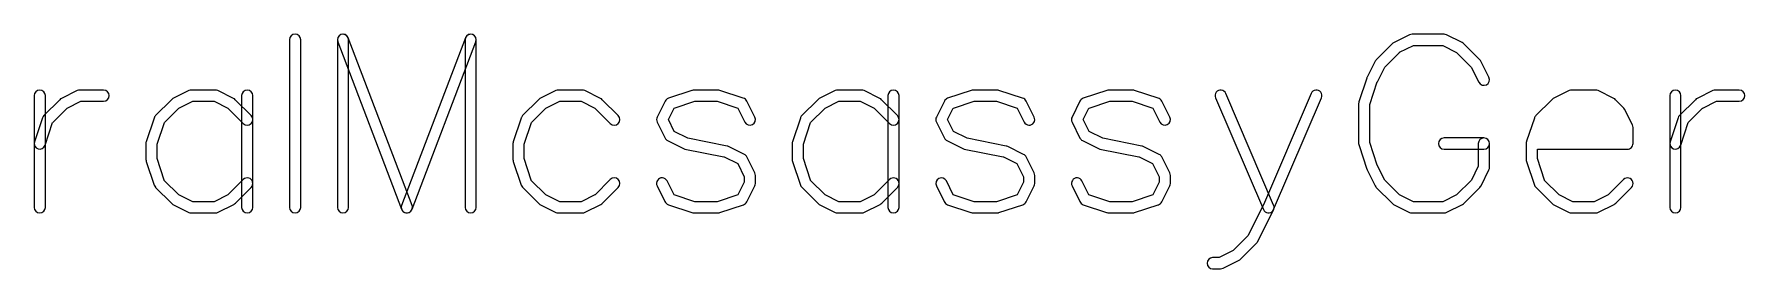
# Model space of a CAD drawing. Extents: x -420 to 0, y -161 to 159.
# Drawn here: x -359.14 to -313.2, y -118.59 to -112.29 of the extents above; entities that cross this region are included whole.
import ezdxf

# ---------------------------------------------------------------- set-up
doc = ezdxf.new("R2010")
doc.units = 0
doc.header["$MEASUREMENT"] = 0
doc.layers.get('0').update_dxf_attribs({"linetype": 'CONTINUOUS'})

msp = doc.modelspace()

# ---------------------------------------------------------------- linework, layer by layer
for points in [[(-351.981016, -112.437998, 1), (-352.281016, -112.437998), (-352.281016, -112.437998), (-352.281016, -116.937998), (-352.281016, -116.937998, 1), (-351.981016, -116.937998), (-351.981016, -116.937998), (-351.981016, -112.437998)], [(-350.696016, -112.437998, 1), (-350.995977, -112.437998), (-350.995977, -112.437998), (-350.995977, -116.937998), (-350.995977, -116.937998, 1), (-350.696016, -116.937998), (-350.696016, -116.937998), (-350.696016, -112.437998)], [(-350.706016, -112.385, 0.999908), (-350.986016, -112.490996), (-350.986016, -112.490996), (-349.271016, -116.990996), (-349.271016, -116.990996, 1.000092), (-348.991016, -116.885), (-348.991016, -116.885), (-350.706016, -112.385)], [(-347.276992, -112.490996, 1), (-347.556992, -112.385), (-347.556992, -112.385), (-349.271016, -116.885), (-349.271016, -116.885, 0.999908), (-348.991016, -116.990996), (-348.991016, -116.990996), (-347.276992, -112.490996)], [(-347.266992, -112.437998, 1), (-347.566992, -112.437998), (-347.566992, -112.437998), (-347.566992, -116.937998), (-347.566992, -116.937998, 1), (-347.266992, -116.937998), (-347.266992, -116.937998), (-347.266992, -112.437998)], [(-321.206992, -112.304004, 0.116456), (-321.274004, -112.287998), (-321.274004, -112.287998), (-322.131016, -112.287998), (-322.131016, -112.287998, 0.116427), (-322.198008, -112.304004), (-322.198008, -112.304004), (-322.627012, -112.517998), (-322.627012, -112.517998, 0.080596), (-322.665996, -112.545996), (-322.665996, -112.545996), (-323.094004, -112.975), (-323.094004, -112.975, 0.080597), (-323.121992, -113.013994), (-323.121992, -113.013994), (-323.336992, -113.442998), (-323.336992, -113.442998, 0.043415), (-323.347012, -113.467002), (-323.347012, -113.467002), (-323.347012, -113.467998), (-323.347012, -113.467998), (-323.558984, -114.105), (-323.558984, -114.105, 0.080101), (-323.567012, -114.152002), (-323.567012, -114.152002), (-323.567012, -115.223994), (-323.567012, -115.223994, 0.093872), (-323.556992, -115.278994), (-323.556992, -115.278994), (-323.556016, -115.28), (-323.556016, -115.28), (-323.345, -115.914004), (-323.345, -115.914004, 0.034515), (-323.336992, -115.932998), (-323.336992, -115.932998), (-323.336992, -115.934004), (-323.336992, -115.934004), (-323.121992, -116.362002), (-323.121992, -116.362002, 0.080609), (-323.094004, -116.401006), (-323.094004, -116.401006), (-322.665996, -116.83), (-322.665996, -116.83, 0.080596), (-322.627012, -116.857998), (-322.627012, -116.857998), (-322.198008, -117.072002), (-322.198008, -117.072002, 0.089398), (-322.147012, -117.087002), (-322.147012, -117.087002), (-322.131016, -117.087998), (-322.131016, -117.087998), (-321.274004, -117.087998), (-321.274004, -117.087998, 0.135337), (-321.197012, -117.067002), (-321.197012, -117.067002), (-320.779004, -116.857998), (-320.779004, -116.857998, 0.094857), (-320.734004, -116.824004), (-320.734004, -116.824004), (-320.311016, -116.401006), (-320.311016, -116.401006, 0.08816), (-320.280996, -116.357998), (-320.280996, -116.357998), (-320.27998, -116.357002), (-320.27998, -116.357002), (-320.068984, -115.934004), (-320.068984, -115.934004, 0.131622), (-320.053008, -115.858008), (-320.053008, -115.858008), (-320.053008, -115.223994), (-320.053008, -115.223994, 1), (-320.353008, -115.223994), (-320.353008, -115.223994), (-320.353008, -115.832002), (-320.353008, -115.832002), (-320.539004, -116.204004), (-320.539004, -116.204004), (-320.539004, -116.205), (-320.539004, -116.205), (-320.93502, -116.600996), (-320.93502, -116.600996), (-321.309004, -116.787998), (-321.309004, -116.787998), (-322.095996, -116.787998), (-322.095996, -116.787998), (-322.470996, -116.600996), (-322.470996, -116.600996), (-322.472012, -116.6), (-322.472012, -116.6), (-322.865996, -116.205), (-322.865996, -116.205), (-322.865996, -116.204004), (-322.865996, -116.204004), (-323.065996, -115.805), (-323.065996, -115.805), (-323.065996, -115.804004), (-323.065996, -115.804004), (-323.267012, -115.2), (-323.267012, -115.2), (-323.267012, -114.174004), (-323.267012, -114.174004), (-323.265996, -114.172998), (-323.265996, -114.172998), (-323.06502, -113.568994), (-323.06502, -113.568994), (-323.064004, -113.567998), (-323.064004, -113.567998), (-322.865, -113.17), (-322.865, -113.17), (-322.864004, -113.169004), (-322.864004, -113.169004), (-322.470996, -112.775), (-322.470996, -112.775), (-322.469004, -112.774004), (-322.469004, -112.774004), (-322.095996, -112.588008), (-322.095996, -112.588008), (-321.309004, -112.588008), (-321.309004, -112.588008), (-320.93502, -112.775), (-320.93502, -112.775), (-320.540996, -113.169004), (-320.540996, -113.169004), (-320.336992, -113.577002), (-320.336992, -113.577002, 0.999942), (-320.068984, -113.442998), (-320.068984, -113.442998), (-320.282988, -113.013994), (-320.282988, -113.013994, 0.094849), (-320.316992, -112.969004), (-320.316992, -112.969004), (-320.74002, -112.545996), (-320.74002, -112.545996, 0.095635), (-320.787012, -112.513994), (-320.787012, -112.513994), (-321.206992, -112.304004)], [(-358.838008, -113.937998, 1), (-359.138008, -113.937998), (-359.138008, -113.937998), (-359.138008, -116.937998), (-359.138008, -116.937998, 1), (-358.838008, -116.937998), (-358.838008, -116.937998), (-358.838008, -113.937998)], [(-357.273984, -114.087998, 1), (-357.273984, -113.787998), (-357.273984, -113.787998), (-357.916992, -113.787998), (-357.916992, -113.787998, 0.116478), (-357.984023, -113.803994), (-357.984023, -113.803994), (-358.403008, -114.012998), (-358.403008, -114.012998), (-358.405, -114.014004), (-358.405, -114.014004, 0.09561), (-358.451992, -114.045996), (-358.451992, -114.045996), (-358.877969, -114.472998), (-358.877969, -114.472998), (-358.878984, -114.473994), (-358.878984, -114.473994, 0.119404), (-358.916016, -114.533994), (-358.916016, -114.533994), (-359.13, -115.177002), (-359.13, -115.177002, 0.999856), (-358.846016, -115.271006), (-358.846016, -115.271006), (-358.643008, -114.662002), (-358.643008, -114.662002), (-358.642031, -114.660996), (-358.642031, -114.660996), (-358.256992, -114.275), (-358.256992, -114.275), (-358.255, -114.274004), (-358.255, -114.274004), (-357.881992, -114.087998), (-357.881992, -114.087998), (-357.273984, -114.087998)], [(-354.206992, -113.803994, 0.116478), (-354.274023, -113.787998), (-354.274023, -113.787998), (-354.916992, -113.787998), (-354.916992, -113.787998, 0.116419), (-354.983984, -113.803994), (-354.983984, -113.803994), (-355.413008, -114.017998), (-355.413008, -114.017998, 0.080579), (-355.451992, -114.045996), (-355.451992, -114.045996), (-355.88, -114.475), (-355.88, -114.475, 0.124433), (-355.918008, -114.537998), (-355.918008, -114.537998), (-355.918008, -114.538994), (-355.918008, -114.538994), (-356.13, -115.177002), (-356.13, -115.177002, 0.080075), (-356.138008, -115.223994), (-356.138008, -115.223994), (-356.138008, -115.652002), (-356.138008, -115.652002, 0.09386), (-356.128008, -115.707002), (-356.128008, -115.707002), (-356.126992, -115.707998), (-356.126992, -115.707998), (-355.915977, -116.342002), (-355.915977, -116.342002, 0.114537), (-355.881016, -116.4), (-355.881016, -116.4), (-355.88, -116.401006), (-355.88, -116.401006), (-355.451992, -116.83), (-355.451992, -116.83, 0.080584), (-355.413008, -116.857998), (-355.413008, -116.857998), (-354.983984, -117.072002), (-354.983984, -117.072002, 0.089366), (-354.933008, -117.087002), (-354.933008, -117.087002), (-354.916992, -117.087998), (-354.916992, -117.087998), (-354.274023, -117.087998), (-354.274023, -117.087998, 0.135394), (-354.196992, -117.067002), (-354.196992, -117.067002), (-353.778984, -116.857998), (-353.778984, -116.857998, 0.094842), (-353.733984, -116.824004), (-353.733984, -116.824004), (-353.311016, -116.401006), (-353.311016, -116.401006, 1.000023), (-353.522969, -116.189004), (-353.522969, -116.189004), (-353.935, -116.600996), (-353.935, -116.600996), (-354.308984, -116.787998), (-354.308984, -116.787998), (-354.881992, -116.787998), (-354.881992, -116.787998), (-355.256992, -116.600996), (-355.256992, -116.600996), (-355.257969, -116.6), (-355.257969, -116.6), (-355.643984, -116.212998), (-355.643984, -116.212998), (-355.643984, -116.212002), (-355.643984, -116.212002), (-355.838008, -115.627998), (-355.838008, -115.627998), (-355.838008, -115.245996), (-355.838008, -115.245996), (-355.836992, -115.245), (-355.836992, -115.245), (-355.643008, -114.662002), (-355.643008, -114.662002), (-355.641992, -114.660996), (-355.641992, -114.660996), (-355.256992, -114.275), (-355.256992, -114.275), (-355.255, -114.274004), (-355.255, -114.274004), (-354.881992, -114.087998), (-354.881992, -114.087998), (-354.308984, -114.087998), (-354.308984, -114.087998), (-353.935, -114.275), (-353.935, -114.275), (-353.522969, -114.687002), (-353.522969, -114.687002, 0.999977), (-353.311016, -114.475), (-353.311016, -114.475), (-353.74, -114.045996), (-353.74, -114.045996, 0.09561), (-353.786992, -114.014004), (-353.786992, -114.014004), (-354.206992, -113.803994)], [(-353.267031, -113.937998, 1), (-353.566992, -113.937998), (-353.566992, -113.937998), (-353.566992, -116.937998), (-353.566992, -116.937998, 1), (-353.267031, -116.937998), (-353.267031, -116.937998), (-353.267031, -113.937998)], [(-344.35, -113.803994, 0.116419), (-344.416992, -113.787998), (-344.416992, -113.787998), (-345.06, -113.787998), (-345.06, -113.787998, 0.116419), (-345.126992, -113.803994), (-345.126992, -113.803994), (-345.555, -114.017998), (-345.555, -114.017998, 0.080592), (-345.593984, -114.045996), (-345.593984, -114.045996), (-346.023008, -114.475), (-346.023008, -114.475, 0.124414), (-346.060977, -114.537998), (-346.060977, -114.537998), (-346.060977, -114.538994), (-346.060977, -114.538994), (-346.273008, -115.177002), (-346.273008, -115.177002, 0.080074), (-346.280977, -115.223994), (-346.280977, -115.223994), (-346.280977, -115.652002), (-346.280977, -115.652002, 0.093861), (-346.271016, -115.707002), (-346.271016, -115.707002), (-346.27, -115.707998), (-346.27, -115.707998), (-346.058984, -116.342002), (-346.058984, -116.342002, 0.114537), (-346.024023, -116.4), (-346.024023, -116.4), (-345.593984, -116.83), (-345.593984, -116.83, 0.080596), (-345.555, -116.857998), (-345.555, -116.857998), (-345.126992, -117.072002), (-345.126992, -117.072002, 0.089431), (-345.075977, -117.087002), (-345.075977, -117.087002), (-345.06, -117.087998), (-345.06, -117.087998), (-344.416992, -117.087998), (-344.416992, -117.087998, 0.135337), (-344.34, -117.067002), (-344.34, -117.067002), (-344.338008, -117.066006), (-344.338008, -117.066006), (-343.921016, -116.857998), (-343.921016, -116.857998, 0.094857), (-343.876016, -116.824004), (-343.876016, -116.824004), (-343.875, -116.822998), (-343.875, -116.822998), (-343.453984, -116.401006), (-343.453984, -116.401006, 0.999931), (-343.665977, -116.189004), (-343.665977, -116.189004), (-344.076016, -116.6), (-344.076016, -116.6), (-344.076992, -116.600996), (-344.076992, -116.600996), (-344.451992, -116.787998), (-344.451992, -116.787998), (-345.025, -116.787998), (-345.025, -116.787998), (-345.398984, -116.600996), (-345.398984, -116.600996), (-345.786992, -116.212998), (-345.786992, -116.212998), (-345.786992, -116.212002), (-345.786992, -116.212002), (-345.981016, -115.627998), (-345.981016, -115.627998), (-345.981016, -115.245996), (-345.981016, -115.245996), (-345.98, -115.245), (-345.98, -115.245), (-345.786016, -114.662002), (-345.786016, -114.662002), (-345.398984, -114.275), (-345.398984, -114.275), (-345.025, -114.087998), (-345.025, -114.087998), (-344.451992, -114.087998), (-344.451992, -114.087998), (-344.078984, -114.274004), (-344.078984, -114.274004), (-344.076992, -114.275), (-344.076992, -114.275), (-343.665977, -114.687002), (-343.665977, -114.687002, 0.999885), (-343.453984, -114.475), (-343.453984, -114.475), (-343.881992, -114.045996), (-343.881992, -114.045996, 0.09561), (-343.928984, -114.014004), (-343.928984, -114.014004), (-343.930977, -114.012998), (-343.930977, -114.012998), (-344.35, -113.803994)], [(-340.726992, -113.796006, 0.080075), (-340.773984, -113.787998), (-340.773984, -113.787998), (-341.417031, -113.787998), (-341.417031, -113.787998, 0.092208), (-341.470977, -113.797998), (-341.470977, -113.797998), (-341.473008, -113.798994), (-341.473008, -113.798994), (-342.106992, -114.01), (-342.106992, -114.01, 0.199461), (-342.193984, -114.085), (-342.193984, -114.085), (-342.408008, -114.514004), (-342.408008, -114.514004, 0.236083), (-342.408008, -114.647998), (-342.408008, -114.647998), (-342.193984, -115.076992), (-342.193984, -115.076992, 0.158473), (-342.128984, -115.142998), (-342.128984, -115.142998), (-342.126992, -115.144004), (-342.126992, -115.144004), (-341.698008, -115.357998), (-341.698008, -115.357998, 0.067325), (-341.66, -115.370996), (-341.66, -115.370996), (-340.613984, -115.58), (-340.613984, -115.58), (-340.609023, -115.580996), (-340.609023, -115.580996), (-340.243984, -115.762998), (-340.243984, -115.762998), (-340.243008, -115.764004), (-340.243008, -115.764004), (-340.068008, -116.113994), (-340.068008, -116.113994), (-340.066992, -116.115), (-340.066992, -116.115), (-340.066992, -116.26), (-340.066992, -116.26), (-340.236992, -116.600996), (-340.236992, -116.600996), (-340.238008, -116.602002), (-340.238008, -116.602002), (-340.796992, -116.787998), (-340.796992, -116.787998), (-341.394023, -116.787998), (-341.394023, -116.787998), (-341.953008, -116.602002), (-341.953008, -116.602002), (-341.953984, -116.600996), (-341.953984, -116.600996), (-342.14, -116.227998), (-342.14, -116.227998, 1.000058), (-342.408008, -116.362002), (-342.408008, -116.362002), (-342.198008, -116.782998), (-342.198008, -116.782998), (-342.196992, -116.783994), (-342.196992, -116.783994, 0.212734), (-342.106992, -116.865996), (-342.106992, -116.865996), (-341.478984, -117.075), (-341.478984, -117.075), (-341.475977, -117.076006), (-341.475977, -117.076006, 0.101259), (-341.417031, -117.087998), (-341.417031, -117.087998), (-340.773984, -117.087998), (-340.773984, -117.087998), (-340.761016, -117.087002), (-340.761016, -117.087002, 0.058257), (-340.726992, -117.08), (-340.726992, -117.08), (-340.09, -116.867998), (-340.09, -116.867998), (-340.086016, -116.867002), (-340.086016, -116.867002, 0.203316), (-339.996992, -116.791006), (-339.996992, -116.791006), (-339.783008, -116.362002), (-339.783008, -116.362002), (-339.781992, -116.360996), (-339.781992, -116.360996, 0.114167), (-339.766992, -116.295), (-339.766992, -116.295), (-339.766992, -116.080996), (-339.766992, -116.080996, 0.116449), (-339.783008, -116.013994), (-339.783008, -116.013994), (-339.996992, -115.585), (-339.996992, -115.585, 0.16224), (-340.063984, -115.518008), (-340.063984, -115.518008), (-340.493008, -115.304004), (-340.493008, -115.304004, 0.067274), (-340.530977, -115.290996), (-340.530977, -115.290996), (-341.581992, -115.080996), (-341.581992, -115.080996), (-341.583984, -115.08), (-341.583984, -115.08), (-341.946992, -114.899004), (-341.946992, -114.899004), (-341.948008, -114.898008), (-341.948008, -114.898008), (-342.106992, -114.580996), (-342.106992, -114.580996), (-342.106016, -114.58), (-342.106016, -114.58), (-341.953008, -114.274004), (-341.953008, -114.274004), (-341.95, -114.272998), (-341.95, -114.272998), (-341.394023, -114.087998), (-341.394023, -114.087998), (-340.796992, -114.087998), (-340.796992, -114.087998), (-340.240977, -114.272998), (-340.240977, -114.272998), (-340.238008, -114.274004), (-340.238008, -114.274004), (-340.050977, -114.647998), (-340.050977, -114.647998, 0.999971), (-339.783008, -114.514004), (-339.783008, -114.514004), (-339.996992, -114.085), (-339.996992, -114.085, 0.215914), (-340.092969, -114.007002), (-340.092969, -114.007002), (-340.096016, -114.005996), (-340.096016, -114.005996), (-340.726992, -113.796006)], [(-336.85, -113.803994, 0.116478), (-336.917031, -113.787998), (-336.917031, -113.787998), (-337.56, -113.787998), (-337.56, -113.787998, 0.116419), (-337.626992, -113.803994), (-337.626992, -113.803994), (-338.055, -114.017998), (-338.055, -114.017998, 0.080592), (-338.093984, -114.045996), (-338.093984, -114.045996), (-338.523008, -114.475), (-338.523008, -114.475, 0.124433), (-338.561016, -114.537998), (-338.561016, -114.537998), (-338.561016, -114.538994), (-338.561016, -114.538994), (-338.773008, -115.177002), (-338.773008, -115.177002, 0.080075), (-338.781016, -115.223994), (-338.781016, -115.223994), (-338.781016, -115.652002), (-338.781016, -115.652002, 0.093884), (-338.770977, -115.707002), (-338.770977, -115.707002), (-338.77, -115.707998), (-338.77, -115.707998), (-338.558984, -116.342002), (-338.558984, -116.342002, 0.114537), (-338.524023, -116.4), (-338.524023, -116.4), (-338.093984, -116.83), (-338.093984, -116.83, 0.080596), (-338.055, -116.857998), (-338.055, -116.857998), (-337.626992, -117.072002), (-337.626992, -117.072002, 0.089366), (-337.576016, -117.087002), (-337.576016, -117.087002), (-337.56, -117.087998), (-337.56, -117.087998), (-336.917031, -117.087998), (-336.917031, -117.087998, 0.135394), (-336.84, -117.067002), (-336.84, -117.067002), (-336.838008, -117.066006), (-336.838008, -117.066006), (-336.421016, -116.857998), (-336.421016, -116.857998, 0.094857), (-336.376016, -116.824004), (-336.376016, -116.824004), (-336.375, -116.822998), (-336.375, -116.822998), (-335.954023, -116.401006), (-335.954023, -116.401006, 1.000023), (-336.165977, -116.189004), (-336.165977, -116.189004), (-336.576016, -116.6), (-336.576016, -116.6), (-336.576992, -116.600996), (-336.576992, -116.600996), (-336.951992, -116.787998), (-336.951992, -116.787998), (-337.525, -116.787998), (-337.525, -116.787998), (-337.898984, -116.600996), (-337.898984, -116.600996), (-338.286992, -116.212998), (-338.286992, -116.212998), (-338.286992, -116.212002), (-338.286992, -116.212002), (-338.481016, -115.627998), (-338.481016, -115.627998), (-338.481016, -115.245996), (-338.481016, -115.245996), (-338.48, -115.245), (-338.48, -115.245), (-338.286016, -114.662002), (-338.286016, -114.662002), (-337.898984, -114.275), (-337.898984, -114.275), (-337.525, -114.087998), (-337.525, -114.087998), (-336.951992, -114.087998), (-336.951992, -114.087998), (-336.578984, -114.274004), (-336.578984, -114.274004), (-336.576992, -114.275), (-336.576992, -114.275), (-336.165977, -114.687002), (-336.165977, -114.687002, 0.999977), (-335.954023, -114.475), (-335.954023, -114.475), (-336.381992, -114.045996), (-336.381992, -114.045996, 0.09561), (-336.428984, -114.014004), (-336.428984, -114.014004), (-336.431016, -114.012998), (-336.431016, -114.012998), (-336.85, -113.803994)], [(-335.91, -113.937998, 1), (-336.21, -113.937998), (-336.21, -113.937998), (-336.21, -116.937998), (-336.21, -116.937998, 1), (-335.91, -116.937998), (-335.91, -116.937998), (-335.91, -113.937998)], [(-333.226992, -113.796006, 0.080137), (-333.274023, -113.787998), (-333.274023, -113.787998), (-333.916992, -113.787998), (-333.916992, -113.787998, 0.092269), (-333.970977, -113.797998), (-333.970977, -113.797998), (-333.973008, -113.798994), (-333.973008, -113.798994), (-334.606992, -114.01), (-334.606992, -114.01, 0.199461), (-334.693984, -114.085), (-334.693984, -114.085), (-334.908008, -114.514004), (-334.908008, -114.514004, 0.236022), (-334.908008, -114.647998), (-334.908008, -114.647998), (-334.693984, -115.076992), (-334.693984, -115.076992, 0.158473), (-334.628984, -115.142998), (-334.628984, -115.142998), (-334.626992, -115.144004), (-334.626992, -115.144004), (-334.198008, -115.357998), (-334.198008, -115.357998, 0.067331), (-334.16, -115.370996), (-334.16, -115.370996), (-333.113984, -115.58), (-333.113984, -115.58), (-333.108984, -115.580996), (-333.108984, -115.580996), (-332.743984, -115.762998), (-332.743984, -115.762998), (-332.743008, -115.764004), (-332.743008, -115.764004), (-332.568008, -116.113994), (-332.568008, -116.113994), (-332.566992, -116.115), (-332.566992, -116.115), (-332.566992, -116.26), (-332.566992, -116.26), (-332.736992, -116.600996), (-332.736992, -116.600996), (-332.738008, -116.602002), (-332.738008, -116.602002), (-333.297031, -116.787998), (-333.297031, -116.787998), (-333.894023, -116.787998), (-333.894023, -116.787998), (-334.452969, -116.602002), (-334.452969, -116.602002), (-334.453984, -116.600996), (-334.453984, -116.600996), (-334.64, -116.227998), (-334.64, -116.227998, 0.999942), (-334.908008, -116.362002), (-334.908008, -116.362002), (-334.698008, -116.782998), (-334.698008, -116.782998), (-334.696992, -116.783994), (-334.696992, -116.783994, 0.212734), (-334.606992, -116.865996), (-334.606992, -116.865996), (-333.979023, -117.075), (-333.979023, -117.075), (-333.976016, -117.076006), (-333.976016, -117.076006, 0.10138), (-333.916992, -117.087998), (-333.916992, -117.087998), (-333.274023, -117.087998), (-333.274023, -117.087998), (-333.261016, -117.087002), (-333.261016, -117.087002, 0.058254), (-333.226992, -117.08), (-333.226992, -117.08), (-332.59, -116.867998), (-332.59, -116.867998), (-332.585977, -116.867002), (-332.585977, -116.867002, 0.203286), (-332.496992, -116.791006), (-332.496992, -116.791006), (-332.283008, -116.362002), (-332.283008, -116.362002), (-332.281992, -116.360996), (-332.281992, -116.360996, 0.114167), (-332.266992, -116.295), (-332.266992, -116.295), (-332.266992, -116.080996), (-332.266992, -116.080996, 0.116449), (-332.283008, -116.013994), (-332.283008, -116.013994), (-332.496992, -115.585), (-332.496992, -115.585, 0.16227), (-332.563984, -115.518008), (-332.563984, -115.518008), (-332.993008, -115.304004), (-332.993008, -115.304004, 0.067338), (-333.031016, -115.290996), (-333.031016, -115.290996), (-334.081992, -115.080996), (-334.081992, -115.080996), (-334.084023, -115.08), (-334.084023, -115.08), (-334.446992, -114.899004), (-334.446992, -114.899004), (-334.448008, -114.898008), (-334.448008, -114.898008), (-334.606992, -114.580996), (-334.606992, -114.580996), (-334.605977, -114.58), (-334.605977, -114.58), (-334.452969, -114.274004), (-334.452969, -114.274004), (-334.45, -114.272998), (-334.45, -114.272998), (-333.894023, -114.087998), (-333.894023, -114.087998), (-333.297031, -114.087998), (-333.297031, -114.087998), (-332.740977, -114.272998), (-332.740977, -114.272998), (-332.738008, -114.274004), (-332.738008, -114.274004), (-332.551016, -114.647998), (-332.551016, -114.647998, 1.000029), (-332.283008, -114.514004), (-332.283008, -114.514004), (-332.496992, -114.085), (-332.496992, -114.085, 0.216016), (-332.593008, -114.007002), (-332.593008, -114.007002), (-332.596016, -114.005996), (-332.596016, -114.005996), (-333.226992, -113.796006)], [(-329.583984, -113.796006, 0.080137), (-329.631016, -113.787998), (-329.631016, -113.787998), (-330.273984, -113.787998), (-330.273984, -113.787998, 0.092269), (-330.327969, -113.797998), (-330.327969, -113.797998), (-330.33, -113.798994), (-330.33, -113.798994), (-330.963984, -114.01), (-330.963984, -114.01, 0.199461), (-331.050977, -114.085), (-331.050977, -114.085), (-331.265, -114.514004), (-331.265, -114.514004, 0.236083), (-331.265, -114.647998), (-331.265, -114.647998), (-331.050977, -115.076992), (-331.050977, -115.076992, 0.158473), (-330.985977, -115.142998), (-330.985977, -115.142998), (-330.983984, -115.144004), (-330.983984, -115.144004), (-330.555, -115.357998), (-330.555, -115.357998, 0.067331), (-330.516992, -115.370996), (-330.516992, -115.370996), (-329.470977, -115.58), (-329.470977, -115.58), (-329.465977, -115.580996), (-329.465977, -115.580996), (-329.101016, -115.762998), (-329.101016, -115.762998), (-329.1, -115.764004), (-329.1, -115.764004), (-328.925, -116.113994), (-328.925, -116.113994), (-328.923984, -116.115), (-328.923984, -116.115), (-328.923984, -116.26), (-328.923984, -116.26), (-329.093984, -116.600996), (-329.093984, -116.600996), (-329.095, -116.602002), (-329.095, -116.602002), (-329.654023, -116.787998), (-329.654023, -116.787998), (-330.251016, -116.787998), (-330.251016, -116.787998), (-330.81, -116.602002), (-330.81, -116.602002), (-330.810977, -116.600996), (-330.810977, -116.600996), (-330.996992, -116.227998), (-330.996992, -116.227998, 1.000058), (-331.265, -116.362002), (-331.265, -116.362002), (-331.055, -116.782998), (-331.055, -116.782998), (-331.053984, -116.783994), (-331.053984, -116.783994, 0.212734), (-330.963984, -116.865996), (-330.963984, -116.865996), (-330.336016, -117.075), (-330.336016, -117.075), (-330.333008, -117.076006), (-330.333008, -117.076006, 0.10138), (-330.273984, -117.087998), (-330.273984, -117.087998), (-329.631016, -117.087998), (-329.631016, -117.087998), (-329.618008, -117.087002), (-329.618008, -117.087002, 0.058254), (-329.583984, -117.08), (-329.583984, -117.08), (-328.946992, -116.867998), (-328.946992, -116.867998), (-328.943008, -116.867002), (-328.943008, -116.867002, 0.203351), (-328.853984, -116.791006), (-328.853984, -116.791006), (-328.64, -116.362002), (-328.64, -116.362002), (-328.638984, -116.360996), (-328.638984, -116.360996, 0.114138), (-328.624023, -116.295), (-328.624023, -116.295), (-328.624023, -116.080996), (-328.624023, -116.080996, 0.116419), (-328.64, -116.013994), (-328.64, -116.013994), (-328.853984, -115.585), (-328.853984, -115.585, 0.16227), (-328.920977, -115.518008), (-328.920977, -115.518008), (-329.35, -115.304004), (-329.35, -115.304004, 0.067338), (-329.388008, -115.290996), (-329.388008, -115.290996), (-330.438984, -115.080996), (-330.438984, -115.080996), (-330.441016, -115.08), (-330.441016, -115.08), (-330.803984, -114.899004), (-330.803984, -114.899004), (-330.805, -114.898008), (-330.805, -114.898008), (-330.963984, -114.580996), (-330.963984, -114.580996), (-330.962969, -114.58), (-330.962969, -114.58), (-330.81, -114.274004), (-330.81, -114.274004), (-330.806992, -114.272998), (-330.806992, -114.272998), (-330.251016, -114.087998), (-330.251016, -114.087998), (-329.654023, -114.087998), (-329.654023, -114.087998), (-329.097969, -114.272998), (-329.097969, -114.272998), (-329.095, -114.274004), (-329.095, -114.274004), (-328.908008, -114.647998), (-328.908008, -114.647998, 0.999913), (-328.64, -114.514004), (-328.64, -114.514004), (-328.853984, -114.085), (-328.853984, -114.085, 0.216016), (-328.95, -114.007002), (-328.95, -114.007002), (-328.953008, -114.005996), (-328.953008, -114.005996), (-329.583984, -113.796006)], [(-324.565, -113.997002, 1.000004), (-324.840996, -113.879004), (-324.840996, -113.879004), (-326.123008, -116.870996), (-326.123008, -116.870996), (-326.123008, -116.872002), (-326.123008, -116.872002), (-326.539004, -117.703994), (-326.539004, -117.703994), (-326.539004, -117.705), (-326.539004, -117.705), (-326.935, -118.100996), (-326.935, -118.100996), (-327.309004, -118.287998), (-327.309004, -118.287998), (-327.488008, -118.287998), (-327.488008, -118.287998, 1), (-327.488008, -118.587998), (-327.488008, -118.587998), (-327.274004, -118.587998), (-327.274004, -118.587998, 0.116456), (-327.206992, -118.571992), (-327.206992, -118.571992), (-326.777012, -118.357002), (-326.777012, -118.357002, 0.076879), (-326.74, -118.33), (-326.74, -118.33), (-326.31, -117.9), (-326.31, -117.9, 0.078233), (-326.283008, -117.862002), (-326.283008, -117.862002), (-325.857988, -117.012998), (-325.857988, -117.012998), (-325.857012, -117.012002), (-325.857012, -117.012002, 0.027558), (-325.85002, -116.997002), (-325.85002, -116.997002), (-324.565, -113.997002)], [(-327.136016, -113.879004, 1.000004), (-327.412012, -113.997002), (-327.412012, -113.997002), (-326.126016, -116.997002), (-326.126016, -116.997002, 1.000047), (-325.85002, -116.879004), (-325.85002, -116.879004), (-327.136016, -113.879004)], [(-317.135996, -113.803994, 0.116419), (-317.202988, -113.787998), (-317.202988, -113.787998), (-317.845996, -113.787998), (-317.845996, -113.787998, 0.116419), (-317.912988, -113.803994), (-317.912988, -113.803994), (-318.340996, -114.017998), (-318.340996, -114.017998, 0.080609), (-318.38, -114.045996), (-318.38, -114.045996), (-318.809004, -114.475), (-318.809004, -114.475, 0.124424), (-318.846992, -114.537998), (-318.846992, -114.537998), (-318.846992, -114.538994), (-318.846992, -114.538994), (-319.055, -115.163994), (-319.055, -115.163994), (-319.055, -115.165), (-319.055, -115.165, 0.101348), (-319.066992, -115.223994), (-319.066992, -115.223994), (-319.066992, -115.652002), (-319.066992, -115.652002, 0.093872), (-319.056992, -115.707002), (-319.056992, -115.707002), (-319.055996, -115.707998), (-319.055996, -115.707998), (-318.845, -116.342002), (-318.845, -116.342002, 0.114593), (-318.80998, -116.4), (-318.80998, -116.4), (-318.38, -116.83), (-318.38, -116.83, 0.080613), (-318.340996, -116.857998), (-318.340996, -116.857998), (-317.912988, -117.072002), (-317.912988, -117.072002, 0.089366), (-317.862012, -117.087002), (-317.862012, -117.087002), (-317.845996, -117.087998), (-317.845996, -117.087998), (-317.202988, -117.087998), (-317.202988, -117.087998, 0.135309), (-317.126016, -117.067002), (-317.126016, -117.067002), (-317.124004, -117.066006), (-317.124004, -117.066006), (-316.706992, -116.857998), (-316.706992, -116.857998, 0.094827), (-316.662012, -116.824004), (-316.662012, -116.824004), (-316.660996, -116.822998), (-316.660996, -116.822998), (-316.24002, -116.401006), (-316.24002, -116.401006, 1.000069), (-316.451992, -116.189004), (-316.451992, -116.189004), (-316.861992, -116.6), (-316.861992, -116.6), (-316.863008, -116.600996), (-316.863008, -116.600996), (-317.238008, -116.787998), (-317.238008, -116.787998), (-317.811016, -116.787998), (-317.811016, -116.787998), (-318.185, -116.600996), (-318.185, -116.600996), (-318.572988, -116.212998), (-318.572988, -116.212998), (-318.572988, -116.212002), (-318.572988, -116.212002), (-318.767012, -115.627998), (-318.767012, -115.627998), (-318.767012, -115.373994), (-318.767012, -115.373994), (-316.345996, -115.373994), (-316.345996, -115.373994, 0.414214), (-316.195996, -115.223994), (-316.195996, -115.223994), (-316.195996, -114.795), (-316.195996, -114.795, 0.127788), (-316.215, -114.722002), (-316.215, -114.722002), (-316.215, -114.720996), (-316.215, -114.720996), (-316.426016, -114.3), (-316.426016, -114.3, 0.09487), (-316.46002, -114.255), (-316.46002, -114.255), (-316.460996, -114.253994), (-316.460996, -114.253994), (-316.668008, -114.045996), (-316.668008, -114.045996, 0.095617), (-316.715, -114.014004), (-316.715, -114.014004), (-316.716992, -114.012998), (-316.716992, -114.012998), (-317.135996, -113.803994)], [(-314.91, -113.937998, 1), (-315.21002, -113.937998), (-315.21002, -113.937998), (-315.21002, -116.937998), (-315.21002, -116.937998, 1), (-314.91, -116.937998), (-314.91, -116.937998), (-314.91, -113.937998)], [(-313.345996, -114.087998, 1), (-313.345996, -113.787998), (-313.345996, -113.787998), (-313.988008, -113.787998), (-313.988008, -113.787998, 0.116419), (-314.055, -113.803994), (-314.055, -113.803994), (-314.473984, -114.012998), (-314.473984, -114.012998), (-314.476016, -114.014004), (-314.476016, -114.014004, 0.095617), (-314.523008, -114.045996), (-314.523008, -114.045996), (-314.950996, -114.473994), (-314.950996, -114.473994, 0.119371), (-314.987988, -114.533994), (-314.987988, -114.533994), (-315.201992, -115.177002), (-315.201992, -115.177002, 0.999897), (-314.918008, -115.271006), (-314.918008, -115.271006), (-314.715, -114.662002), (-314.715, -114.662002), (-314.328008, -114.275), (-314.328008, -114.275), (-314.325996, -114.274004), (-314.325996, -114.274004), (-313.953008, -114.087998), (-313.953008, -114.087998), (-313.345996, -114.087998)], [(-320.203008, -115.373994, 1), (-320.203008, -115.074004), (-320.203008, -115.074004), (-321.274004, -115.074004), (-321.274004, -115.074004, 1), (-321.274004, -115.373994), (-321.274004, -115.373994), (-320.203008, -115.373994)]]:
    msp.add_lwpolyline(points, format="xyb")

doc.saveas('drawing.dxf')
